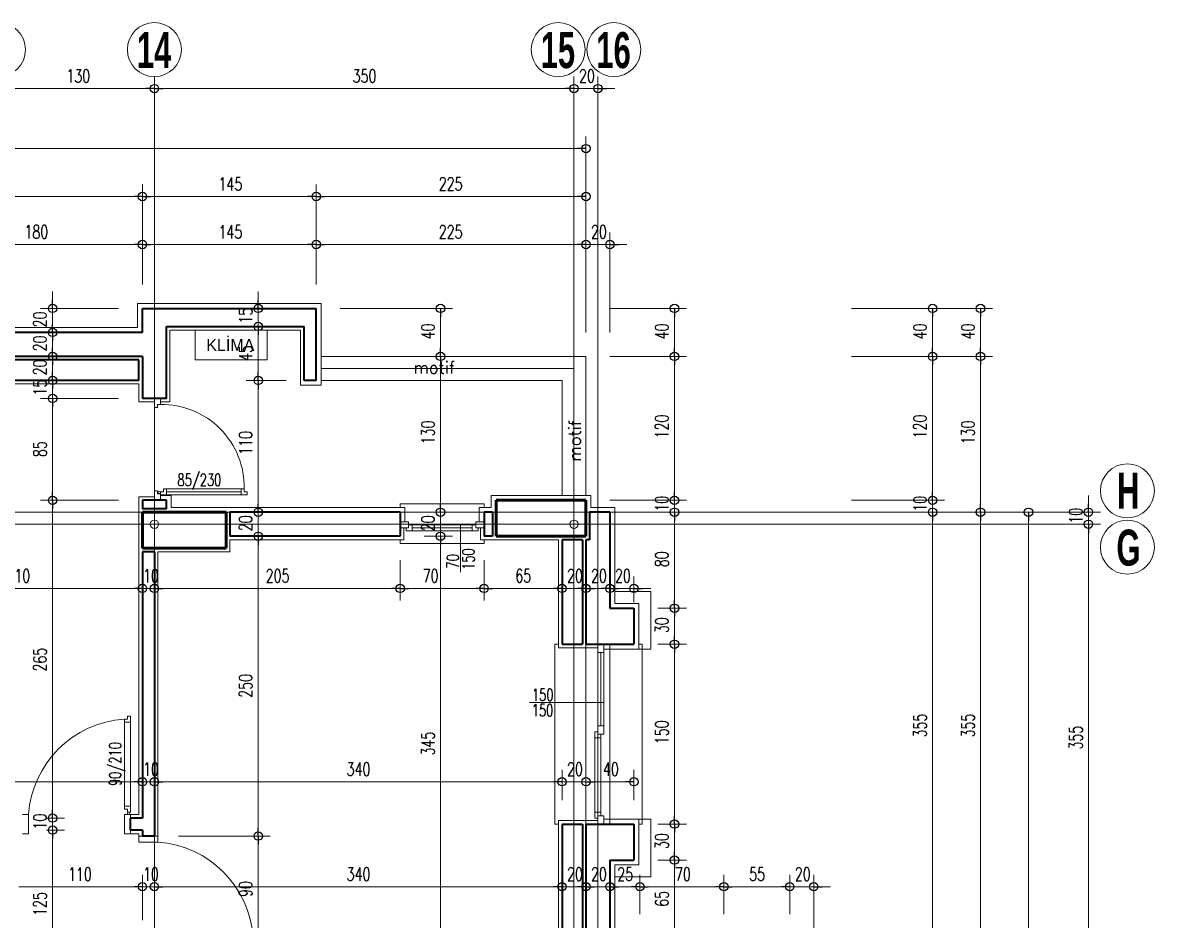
# Model space of a CAD drawing. Header units: millimetres. Extents: x 2016.56 to 2021.8, y 13721.83 to 13722.48.
# Drawn here: x 2018.0343 to 2018.2231, y 13722.2677 to 13722.4175 of the extents above; entities that cross this region are included whole.
import ezdxf

# ---------------------------------------------------------------- set-up
doc = ezdxf.new("R2010")
doc.units = ezdxf.units.MM
doc.linetypes.add('ACAD_ISO04W100', pattern=[30, 24, -3, 0, -3])
doc.linetypes.add('ACAD_ISO07W100', pattern=[3, 0, -3])
doc.layers.get('0').update_dxf_attribs({"lineweight": 20})
for name, color, linetype, lineweight in [('aks', 1, 'Continuous', 9), ('AKS  NO', 5, 'Continuous', 60), ('DH', 7, 'Continuous', 20), ('DIMH', 7, 'Continuous', 20), ('DIMV', 7, 'Continuous', 20), ('DUVAR', 4, 'Continuous', 40), ('DV', 7, 'Continuous', 20), ('kolon', 5, 'Continuous', 60), ('PENCERE', 3, 'Continuous', 13), ('SIVA', 7, 'Continuous', 20), ('TEXT', 7, 'Continuous', 20)]:
    doc.layers.add(name, color=color, linetype=linetype, lineweight=lineweight)
doc.styles.get("Standard").update_dxf_attribs({"font": 'txt.shx', "width": 0.7, "height": 11})
doc.styles.add('style1', font='swisscbo.ttf', dxfattribs={"width": 0.75, "height": 11})
doc.styles.add('style3', font='GOTHIC.TTF', dxfattribs={"width": 0.7, "height": 11})

msp = doc.modelspace()

# ---------------------------------------------------------------- linework, layer by layer
at = {"color": 0, "lineweight": -2}
for p, q in [((2018.056290658595, 13722.40645173834), (2018.054890658595, 13722.40645173834)), ((2018.056290658595, 13722.40645173834), (2018.057690658595, 13722.40645173834)), ((2018.126290658595, 13722.40645173834), (2018.124890658595, 13722.40645173834)), ((2018.126290658595, 13722.40645173834), (2018.124890658595, 13722.40645173834)), ((2018.130290658595, 13722.40645173834), (2018.131690658595, 13722.40645173834)), ((2018.128290658595, 13722.39645173834), (2018.126890658595, 13722.39645173834)), ((2018.054290658595, 13722.38845173834), (2018.052890658595, 13722.38845173834)), ((2018.054290658595, 13722.38845173834), (2018.055690658595, 13722.38845173834)), ((2018.083290658595, 13722.38845173834), (2018.081890658595, 13722.38845173834)), ((2018.083290658595, 13722.38845173834), (2018.084690658595, 13722.38845173834)), ((2018.128290658595, 13722.38845173834), (2018.126890658595, 13722.38845173834)), ((2018.054290658595, 13722.38045173834), (2018.052890658595, 13722.38045173834)), ((2018.054290658595, 13722.38045173834), (2018.055690658595, 13722.38045173834)), ((2018.083290658595, 13722.38045173834), (2018.081890658595, 13722.38045173834)), ((2018.083290658595, 13722.38045173834), (2018.084690658595, 13722.38045173834)), ((2018.128290658595, 13722.38045173834), (2018.126890658595, 13722.38045173834)), ((2018.128290658595, 13722.38045173834), (2018.126890658595, 13722.38045173834)), ((2018.132290658595, 13722.38045173834), (2018.133690658595, 13722.38045173834)), ((2018.039303057938, 13722.36978914312), (2018.039303057938, 13722.37118914312)), ((2018.073611988253, 13722.36978914312), (2018.073611988253, 13722.37118914312)), ((2018.104025822688, 13722.36978914312), (2018.104025822688, 13722.36838914312)), ((2018.143055025515, 13722.36978914312), (2018.143055025515, 13722.36838914312)), ((2018.186109818685, 13722.36978914312), (2018.186109818685, 13722.36838914312)), ((2018.194109818685, 13722.36978914312), (2018.194109818685, 13722.36838914312)), ((2018.039303057938, 13722.36578914312), (2018.039303057938, 13722.36718914312)), ((2018.039303057938, 13722.36578914312), (2018.039303057938, 13722.36438914312)), ((2018.073611988253, 13722.36678914313), (2018.073611988253, 13722.36538914312)), ((2018.073611988253, 13722.36678914313), (2018.073611988253, 13722.36538914312)), ((2018.039303057938, 13722.36178914312), (2018.039303057938, 13722.36318914313)), ((2018.039303057938, 13722.36178914312), (2018.039303057938, 13722.36038914312)), ((2018.104025822688, 13722.36178914312), (2018.104025822688, 13722.36318914313)), ((2018.104025822688, 13722.36178914312), (2018.104025822688, 13722.36038914312)), ((2018.143055025515, 13722.36178914312), (2018.143055025515, 13722.36318914313)), ((2018.143055025515, 13722.36178914312), (2018.143055025515, 13722.36038914312)), ((2018.186109818685, 13722.36178914312), (2018.186109818685, 13722.36318914313)), ((2018.186109818685, 13722.36178914312), (2018.186109818685, 13722.36038914312)), ((2018.194109818685, 13722.36178914312), (2018.194109818685, 13722.36318914313)), ((2018.194109818685, 13722.36178914312), (2018.194109818685, 13722.36038914312)), ((2018.039303057938, 13722.35778914313), (2018.039303057938, 13722.35918914312)), ((2018.039303057938, 13722.35778914313), (2018.039303057938, 13722.35638914312)), ((2018.073611988253, 13722.35778914313), (2018.073611988253, 13722.35918914312)), ((2018.073611988253, 13722.35778914313), (2018.073611988253, 13722.35638914312)), ((2018.039303057938, 13722.35478914312), (2018.039303057938, 13722.35338914312)), ((2018.039303057938, 13722.35478914312), (2018.039303057938, 13722.35338914312)), ((2018.039303057938, 13722.33778914312), (2018.039303057938, 13722.33918914312)), ((2018.143055025515, 13722.33778914312), (2018.143055025515, 13722.33918914312)), ((2018.143055025515, 13722.33778914312), (2018.143055025515, 13722.33918914312)), ((2018.186109818685, 13722.33778914312), (2018.186109818685, 13722.33918914312)), ((2018.186109818685, 13722.33778914312), (2018.186109818685, 13722.33918914312)), ((2018.039303057938, 13722.33778914312), (2018.039303057938, 13722.33638914312)), ((2018.073611988253, 13722.33578914312), (2018.073611988253, 13722.33718914312)), ((2018.073611988253, 13722.33578914312), (2018.073611988253, 13722.33718914312)), ((2018.104025822688, 13722.33578914312), (2018.104025822688, 13722.33718914312)), ((2018.104025822688, 13722.33578914312), (2018.104025822688, 13722.33718914312)), ((2018.194109818685, 13722.33578914312), (2018.194109818685, 13722.33718914312)), ((2018.212109818685, 13722.33578914312), (2018.212109818685, 13722.33718914312)), ((2018.143055025515, 13722.33578914312), (2018.143055025515, 13722.33438914313)), ((2018.143055025515, 13722.33578914312), (2018.143055025515, 13722.33438914313)), ((2018.186109818685, 13722.33578914312), (2018.186109818685, 13722.33438914313)), ((2018.186109818685, 13722.33578914312), (2018.186109818685, 13722.33438914313)), ((2018.194109818685, 13722.33578914312), (2018.194109818685, 13722.33438914313)), ((2018.202109818685, 13722.33578914312), (2018.202109818685, 13722.33438914313)), ((2018.212109818685, 13722.33378914312), (2018.212109818685, 13722.33238914312)), ((2018.212109818685, 13722.33378914312), (2018.212109818685, 13722.33238914312)), ((2018.073611988253, 13722.33178914312), (2018.073611988253, 13722.33038914312)), ((2018.073611988253, 13722.33178914312), (2018.073611988253, 13722.33038914312)), ((2018.104025822688, 13722.33178914312), (2018.104025822688, 13722.33038914312)), ((2018.104025822688, 13722.33178914312), (2018.104025822688, 13722.33038914312)), ((2018.054290658595, 13722.32310060466), (2018.052890658595, 13722.32310060466)), ((2018.054290658595, 13722.32310060466), (2018.052890658595, 13722.32310060466)), ((2018.056290658595, 13722.32310060466), (2018.057690658595, 13722.32310060466)), ((2018.056290658595, 13722.32310060466), (2018.057690658595, 13722.32310060466)), ((2018.097290658595, 13722.32310060466), (2018.095890658595, 13722.32310060466)), ((2018.097290658595, 13722.32310060466), (2018.098690658595, 13722.32310060466)), ((2018.111290658595, 13722.32310060466), (2018.109890658595, 13722.32310060466)), ((2018.111290658595, 13722.32310060466), (2018.112690658595, 13722.32310060466)), ((2018.124290658595, 13722.32310060466), (2018.122890658595, 13722.32310060466)), ((2018.124290658595, 13722.32310060466), (2018.122890658595, 13722.32310060466)), ((2018.128290658595, 13722.32310060466), (2018.126890658595, 13722.32310060466)), ((2018.128290658595, 13722.32310060466), (2018.129690658595, 13722.32310060466)), ((2018.132290658595, 13722.32310060466), (2018.130890658595, 13722.32310060466)), ((2018.132290658595, 13722.32310060466), (2018.133690658595, 13722.32310060466)), ((2018.136290658595, 13722.32310060466), (2018.137690658595, 13722.32310060466)), ((2018.143055025515, 13722.31978914312), (2018.143055025515, 13722.32118914312)), ((2018.143055025515, 13722.31978914312), (2018.143055025515, 13722.31838914312)), ((2018.143055025515, 13722.31378914312), (2018.143055025515, 13722.31518914312)), ((2018.143055025515, 13722.31378914312), (2018.143055025515, 13722.31238914312)), ((2018.054290658595, 13722.29085643858), (2018.052890658595, 13722.29085643858)), ((2018.054290658595, 13722.29085643858), (2018.052890658595, 13722.29085643858)), ((2018.056290658595, 13722.29085643858), (2018.057690658595, 13722.29085643858)), ((2018.056290658595, 13722.29085643858), (2018.057690658595, 13722.29085643858)), ((2018.124290658595, 13722.29085643858), (2018.122890658595, 13722.29085643858)), ((2018.124290658595, 13722.29085643858), (2018.122890658595, 13722.29085643858)), ((2018.128290658595, 13722.29085643858), (2018.129690658595, 13722.29085643858)), ((2018.128290658595, 13722.29085643858), (2018.129690658595, 13722.29085643858)), ((2018.136290658595, 13722.29085643858), (2018.134890658595, 13722.29085643858)), ((2018.039303057938, 13722.28478914312), (2018.039303057938, 13722.28618914312)), ((2018.039303057938, 13722.28478914312), (2018.039303057938, 13722.28618914312)), ((2018.143055025515, 13722.28378914312), (2018.143055025515, 13722.28518914312)), ((2018.039303057938, 13722.28278914312), (2018.039303057938, 13722.28138914312)), ((2018.039303057938, 13722.28278914312), (2018.039303057938, 13722.28138914312)), ((2018.073611988253, 13722.28178914312), (2018.073611988253, 13722.28318914312)), ((2018.143055025515, 13722.28378914312), (2018.143055025515, 13722.28238914312)), ((2018.073611988253, 13722.28178914312), (2018.073611988253, 13722.28038914312)), ((2018.143055025515, 13722.27778914312), (2018.143055025515, 13722.27918914312)), ((2018.143055025515, 13722.27778914312), (2018.143055025515, 13722.27638914312)), ((2018.054290658595, 13722.2733511659), (2018.052890658595, 13722.2733511659)), ((2018.054290658595, 13722.2733511659), (2018.052890658595, 13722.2733511659)), ((2018.056290658595, 13722.2733511659), (2018.057690658595, 13722.2733511659)), ((2018.056290658595, 13722.2733511659), (2018.057690658595, 13722.2733511659)), ((2018.124290658595, 13722.2733511659), (2018.122890658595, 13722.2733511659)), ((2018.124290658595, 13722.2733511659), (2018.122890658595, 13722.2733511659)), ((2018.128290658595, 13722.2733511659), (2018.126890658595, 13722.2733511659)), ((2018.128290658595, 13722.2733511659), (2018.129690658595, 13722.2733511659)), ((2018.132290658595, 13722.2733511659), (2018.133690658595, 13722.2733511659)), ((2018.132290658595, 13722.2733511659), (2018.133690658595, 13722.2733511659)), ((2018.137290658595, 13722.2733511659), (2018.135890658595, 13722.2733511659)), ((2018.137290658595, 13722.2733511659), (2018.138690658595, 13722.2733511659)), ((2018.151290658595, 13722.2733511659), (2018.149890658595, 13722.2733511659)), ((2018.151290658595, 13722.2733511659), (2018.152690658595, 13722.2733511659)), ((2018.162290658595, 13722.2733511659), (2018.160890658595, 13722.2733511659)), ((2018.162290658595, 13722.2733511659), (2018.160890658595, 13722.2733511659)), ((2018.166290658595, 13722.2733511659), (2018.167690658595, 13722.2733511659))]:
    msp.add_line(p, q, dxfattribs=at)
for p, q in [((2018.128290658595, 13722.36178914312), (2018.084090658595, 13722.36178914312)), ((2018.128290658595, 13722.33858914312), (2018.128290658595, 13722.36178914312)), ((2018.126290658595, 13722.35978914312), (2018.084090658595, 13722.35978914312)), ((2018.126290658595, 13722.33858914312), (2018.126290658595, 13722.35978914312))]:
    msp.add_line(p, q)
at = {"linetype": 'ACAD_ISO07W100'}
for p, q in [((2018.128290658595, 13722.28378914312), (2018.128290658595, 13722.31378914312)), ((2018.132290658595, 13722.28378914312), (2018.132290658595, 13722.31378914312))]:
    msp.add_line(p, q, dxfattribs=at)
for centre in [(2018.030290658595, 13722.41295173834), (2018.056290658595, 13722.41295173834), (2018.123660975857, 13722.41295173834), (2018.132946171104, 13722.41295173834), (2018.218609818685, 13722.33937238267), (2018.218609818685, 13722.32997105306)]:
    msp.add_circle(centre, 0.004500000000000001)
at = {"color": 0, "lineweight": -2}
for centre in [(2018.056290658595, 13722.40645173834), (2018.056290658595, 13722.40645173834), (2018.126290658595, 13722.40645173834), (2018.126290658595, 13722.40645173834), (2018.130290658595, 13722.40645173834), (2018.128290658595, 13722.39645173834), (2018.054290658595, 13722.38845173834), (2018.054290658595, 13722.38845173834), (2018.083290658595, 13722.38845173834), (2018.083290658595, 13722.38845173834), (2018.128290658595, 13722.38845173834), (2018.054290658595, 13722.38045173834), (2018.054290658595, 13722.38045173834), (2018.083290658595, 13722.38045173834), (2018.083290658595, 13722.38045173834), (2018.128290658595, 13722.38045173834), (2018.128290658595, 13722.38045173834), (2018.132290658595, 13722.38045173834), (2018.039303057938, 13722.36978914312), (2018.073611988253, 13722.36978914312), (2018.104025822688, 13722.36978914312), (2018.143055025515, 13722.36978914312), (2018.186109818685, 13722.36978914312), (2018.194109818685, 13722.36978914312), (2018.073611988253, 13722.36678914313), (2018.073611988253, 13722.36678914313), (2018.039303057938, 13722.36578914312), (2018.039303057938, 13722.36578914312), (2018.039303057938, 13722.36178914312), (2018.039303057938, 13722.36178914312), (2018.104025822688, 13722.36178914312), (2018.104025822688, 13722.36178914312), (2018.143055025515, 13722.36178914312), (2018.143055025515, 13722.36178914312), (2018.186109818685, 13722.36178914312), (2018.186109818685, 13722.36178914312), (2018.194109818685, 13722.36178914312), (2018.194109818685, 13722.36178914312), (2018.039303057938, 13722.35778914313), (2018.039303057938, 13722.35778914313), (2018.073611988253, 13722.35778914313), (2018.073611988253, 13722.35778914313), (2018.039303057938, 13722.35478914312), (2018.039303057938, 13722.35478914312), (2018.039303057938, 13722.33778914312), (2018.039303057938, 13722.33778914312), (2018.143055025515, 13722.33778914312), (2018.143055025515, 13722.33778914312), (2018.186109818685, 13722.33778914312), (2018.186109818685, 13722.33778914312), (2018.073611988253, 13722.33578914312), (2018.073611988253, 13722.33578914312), (2018.104025822688, 13722.33578914312), (2018.104025822688, 13722.33578914312), (2018.143055025515, 13722.33578914312), (2018.143055025515, 13722.33578914312), (2018.186109818685, 13722.33578914312), (2018.186109818685, 13722.33578914312), (2018.194109818685, 13722.33578914312), (2018.194109818685, 13722.33578914312), (2018.202109818685, 13722.33578914312), (2018.212109818685, 13722.33578914312), (2018.212109818685, 13722.33378914312), (2018.212109818685, 13722.33378914312), (2018.073611988253, 13722.33178914312), (2018.073611988253, 13722.33178914312), (2018.104025822688, 13722.33178914312), (2018.104025822688, 13722.33178914312), (2018.054290658595, 13722.32310060466), (2018.054290658595, 13722.32310060466), (2018.056290658595, 13722.32310060466), (2018.056290658595, 13722.32310060466), (2018.097290658595, 13722.32310060466), (2018.097290658595, 13722.32310060466), (2018.111290658595, 13722.32310060466), (2018.111290658595, 13722.32310060466), (2018.124290658595, 13722.32310060466), (2018.124290658595, 13722.32310060466), (2018.128290658595, 13722.32310060466), (2018.128290658595, 13722.32310060466), (2018.132290658595, 13722.32310060466), (2018.132290658595, 13722.32310060466), (2018.136290658595, 13722.32310060466), (2018.143055025515, 13722.31978914312), (2018.143055025515, 13722.31978914312), (2018.143055025515, 13722.31378914312), (2018.143055025515, 13722.31378914312), (2018.054290658595, 13722.29085643858), (2018.054290658595, 13722.29085643858), (2018.056290658595, 13722.29085643858), (2018.056290658595, 13722.29085643858), (2018.124290658595, 13722.29085643858), (2018.124290658595, 13722.29085643858), (2018.128290658595, 13722.29085643858), (2018.128290658595, 13722.29085643858), (2018.136290658595, 13722.29085643858), (2018.039303057938, 13722.28478914312), (2018.039303057938, 13722.28478914312), (2018.143055025515, 13722.28378914312), (2018.143055025515, 13722.28378914312), (2018.039303057938, 13722.28278914312), (2018.039303057938, 13722.28278914312), (2018.073611988253, 13722.28178914312), (2018.073611988253, 13722.28178914312), (2018.143055025515, 13722.27778914312), (2018.143055025515, 13722.27778914312), (2018.054290658595, 13722.2733511659), (2018.054290658595, 13722.2733511659), (2018.056290658595, 13722.2733511659), (2018.056290658595, 13722.2733511659), (2018.124290658595, 13722.2733511659), (2018.124290658595, 13722.2733511659), (2018.128290658595, 13722.2733511659), (2018.128290658595, 13722.2733511659), (2018.132290658595, 13722.2733511659), (2018.132290658595, 13722.2733511659), (2018.137290658595, 13722.2733511659), (2018.137290658595, 13722.2733511659), (2018.151290658595, 13722.2733511659), (2018.151290658595, 13722.2733511659), (2018.162290658595, 13722.2733511659), (2018.162290658595, 13722.2733511659), (2018.166290658595, 13722.2733511659)]:
    msp.add_circle(centre, 0.0007, dxfattribs=at)
at = {"layer": 'aks', "linetype": 'ACAD_ISO04W100', "ltscale": 2}
for p, q in [((2018.056290658595, 13722.40645173834), (2018.056290658595, 13721.95238660583)), ((2018.126290658595, 13722.40645173834), (2018.126290658595, 13721.95238660583)), ((2018.130290658595, 13722.40645173834), (2018.130290658595, 13721.95238660583)), ((2017.678471498505, 13722.33578914312), (2018.212109818685, 13722.33578914312)), ((2017.678471498505, 13722.33378914312), (2018.212109818685, 13722.33378914312))]:
    msp.add_line(p, q, dxfattribs=at)
at = {"layer": 'aks'}
for centre in [(2018.056290658595, 13722.33378914312), (2018.126290658595, 13722.33378914312)]:
    msp.add_circle(centre, 0.0007, dxfattribs=at)
at = {"layer": 'DH', "lineweight": 20}
for p, q in [((2018.097290658595, 13722.32778914312), (2018.097290658595, 13722.32110060465)), ((2018.097290658595, 13722.32778914312), (2018.097290658595, 13722.32110060465)), ((2018.111290658595, 13722.32778914312), (2018.111290658595, 13722.32110060465)), ((2018.111290658595, 13722.32778914312), (2018.111290658595, 13722.32110060465)), ((2018.054290658595, 13722.32273602059), (2018.054290658595, 13722.32510060466)), ((2018.054290658595, 13722.32273602059), (2018.054290658595, 13722.32510060466)), ((2018.056290658595, 13722.32237604701), (2018.056290658595, 13722.32510060466)), ((2018.056290658595, 13722.32237604701), (2018.056290658595, 13722.32510060466)), ((2018.128290658595, 13722.32373029781), (2018.128290658595, 13722.32110060465)), ((2018.128290658595, 13722.32373029781), (2018.128290658595, 13722.32110060465)), ((2018.132290658595, 13722.32378914312), (2018.132290658595, 13722.32110060465)), ((2018.132290658595, 13722.32378914312), (2018.132290658595, 13722.32110060465)), ((2018.136290658595, 13722.32078914312), (2018.136290658595, 13722.32510060466)), ((2018.124290658595, 13722.32340522211), (2018.124290658595, 13722.32110060465)), ((2018.124290658595, 13722.32340522211), (2018.124290658595, 13722.32110060465)), ((2018.054290658595, 13722.29551424522), (2018.054290658595, 13722.28885643858)), ((2018.054290658595, 13722.29551424522), (2018.054290658595, 13722.28885643858)), ((2018.056290658595, 13722.295949251), (2018.056290658595, 13722.28885643858)), ((2018.056290658595, 13722.295949251), (2018.056290658595, 13722.28885643858)), ((2018.124290658595, 13722.28778914312), (2018.124290658595, 13722.29285643858)), ((2018.124290658595, 13722.28778914312), (2018.124290658595, 13722.29285643858)), ((2018.128290658595, 13722.28778914312), (2018.128290658595, 13722.29285643858)), ((2018.128290658595, 13722.28778914312), (2018.128290658595, 13722.29285643858)), ((2018.136290658595, 13722.28778914312), (2018.136290658595, 13722.29285643858)), ((2018.054290658595, 13722.26778914312), (2018.054290658595, 13722.2753511659)), ((2018.054290658595, 13722.26778914312), (2018.054290658595, 13722.2753511659)), ((2018.056290658595, 13722.26778914312), (2018.056290658595, 13722.2753511659)), ((2018.056290658595, 13722.26778914312), (2018.056290658595, 13722.2753511659)), ((2018.124290658595, 13722.27390055499), (2018.124290658595, 13722.2753511659)), ((2018.124290658595, 13722.27390055499), (2018.124290658595, 13722.2753511659)), ((2018.128290658595, 13722.27378081315), (2018.128290658595, 13722.2753511659)), ((2018.128290658595, 13722.27378081315), (2018.128290658595, 13722.2753511659)), ((2018.132290658595, 13722.27346151316), (2018.132290658595, 13722.2753511659)), ((2018.132290658595, 13722.27346151316), (2018.132290658595, 13722.2753511659)), ((2018.137290658595, 13722.26878914312), (2018.137290658595, 13722.2753511659)), ((2018.137290658595, 13722.26878914312), (2018.137290658595, 13722.2753511659)), ((2018.151290658595, 13722.26878914312), (2018.151290658595, 13722.2753511659)), ((2018.151290658595, 13722.26878914312), (2018.151290658595, 13722.2753511659)), ((2018.162290658595, 13722.26878914312), (2018.162290658595, 13722.2753511659)), ((2018.162290658595, 13722.26878914312), (2018.162290658595, 13722.2753511659)), ((2018.166290658595, 13722.25578914312), (2018.166290658595, 13722.2753511659))]:
    msp.add_line(p, q, dxfattribs=at)
at = {"layer": 'DH'}
for p, q in [((2018.013690658595, 13722.32310060466), (2018.052890658595, 13722.32310060466)), ((2018.052890658595, 13722.32310060466), (2018.051490658595, 13722.32310060466)), ((2018.054290658595, 13722.32310060466), (2018.056290658595, 13722.32310060466)), ((2018.057690658595, 13722.32310060466), (2018.095890658595, 13722.32310060466)), ((2018.057690658595, 13722.32310060466), (2018.059090658595, 13722.32310060466)), ((2018.098690658595, 13722.32310060466), (2018.109890658595, 13722.32310060466)), ((2018.112690658595, 13722.32310060466), (2018.122890658595, 13722.32310060466)), ((2018.122890658595, 13722.32310060466), (2018.121490658595, 13722.32310060466)), ((2018.124290658595, 13722.32310060466), (2018.128290658595, 13722.32310060466)), ((2018.126890658595, 13722.32310060466), (2018.125490658595, 13722.32310060466)), ((2018.128290658595, 13722.32310060466), (2018.132290658595, 13722.32310060466)), ((2018.130890658595, 13722.32310060466), (2018.129490658595, 13722.32310060466)), ((2018.129690658595, 13722.32310060466), (2018.131090658595, 13722.32310060466)), ((2018.132290658595, 13722.32310060466), (2018.136290658595, 13722.32310060466)), ((2018.133690658595, 13722.32310060466), (2018.135090658595, 13722.32310060466)), ((2018.137690658595, 13722.32310060466), (2018.139090658595, 13722.32310060466)), ((2017.969690658595, 13722.29085643858), (2018.052890658595, 13722.29085643858)), ((2018.052890658595, 13722.29085643858), (2018.051490658595, 13722.29085643858)), ((2018.054290658595, 13722.29085643858), (2018.056290658595, 13722.29085643858)), ((2018.057690658595, 13722.29085643858), (2018.122890658595, 13722.29085643858)), ((2018.057690658595, 13722.29085643858), (2018.059090658595, 13722.29085643858)), ((2018.122890658595, 13722.29085643858), (2018.121490658595, 13722.29085643858)), ((2018.124290658595, 13722.29085643858), (2018.128290658595, 13722.29085643858)), ((2018.129690658595, 13722.29085643858), (2018.134890658595, 13722.29085643858)), ((2018.129690658595, 13722.29085643858), (2018.131090658595, 13722.29085643858)), ((2018.033690658595, 13722.2733511659), (2018.052890658595, 13722.2733511659)), ((2018.052890658595, 13722.2733511659), (2018.051490658595, 13722.2733511659)), ((2018.054290658595, 13722.2733511659), (2018.056290658595, 13722.2733511659)), ((2018.057690658595, 13722.2733511659), (2018.122890658595, 13722.2733511659)), ((2018.057690658595, 13722.2733511659), (2018.059090658595, 13722.2733511659)), ((2018.122890658595, 13722.2733511659), (2018.121490658595, 13722.2733511659)), ((2018.124290658595, 13722.2733511659), (2018.128290658595, 13722.2733511659)), ((2018.126890658595, 13722.2733511659), (2018.125490658595, 13722.2733511659)), ((2018.128290658595, 13722.2733511659), (2018.132290658595, 13722.2733511659)), ((2018.129690658595, 13722.2733511659), (2018.131090658595, 13722.2733511659)), ((2018.133690658595, 13722.2733511659), (2018.135890658595, 13722.2733511659)), ((2018.133690658595, 13722.2733511659), (2018.135090658595, 13722.2733511659)), ((2018.138690658595, 13722.2733511659), (2018.149890658595, 13722.2733511659)), ((2018.152690658595, 13722.2733511659), (2018.160890658595, 13722.2733511659)), ((2018.160890658595, 13722.2733511659), (2018.159490658595, 13722.2733511659)), ((2018.162290658595, 13722.2733511659), (2018.166290658595, 13722.2733511659)), ((2018.167690658595, 13722.2733511659), (2018.169090658595, 13722.2733511659))]:
    msp.add_line(p, q, dxfattribs=at)
at = {"layer": 'DIMH', "lineweight": 20}
for p, q in [((2018.056290658595, 13722.40610813595), (2018.056290658595, 13722.40845173834)), ((2018.056290658595, 13722.40610813595), (2018.056290658595, 13722.40845173834)), ((2018.126290658595, 13722.40610813595), (2018.126290658595, 13722.40845173834)), ((2018.126290658595, 13722.40610813595), (2018.126290658595, 13722.40845173834)), ((2018.130290658595, 13722.40610813595), (2018.130290658595, 13722.40845173834)), ((2018.128290658595, 13722.38212044073), (2018.128290658595, 13722.39845173834)), ((2018.054290658595, 13722.37778914312), (2018.054290658595, 13722.39045173834)), ((2018.054290658595, 13722.37778914312), (2018.054290658595, 13722.39045173834)), ((2018.083290658595, 13722.37778914312), (2018.083290658595, 13722.39045173834)), ((2018.083290658595, 13722.37778914312), (2018.083290658595, 13722.39045173834)), ((2018.128290658595, 13722.37812044073), (2018.128290658595, 13722.39045173834)), ((2018.054290658595, 13722.37378914312), (2018.054290658595, 13722.38245173834)), ((2018.054290658595, 13722.37378914312), (2018.054290658595, 13722.38245173834)), ((2018.083290658595, 13722.37378914312), (2018.083290658595, 13722.38245173834)), ((2018.083290658595, 13722.37378914312), (2018.083290658595, 13722.38245173834)), ((2018.128290658595, 13722.36578914312), (2018.128290658595, 13722.38245173834)), ((2018.128290658595, 13722.36578914312), (2018.128290658595, 13722.38245173834)), ((2018.132290658595, 13722.36578914312), (2018.132290658595, 13722.38245173834))]:
    msp.add_line(p, q, dxfattribs=at)
at = {"layer": 'DIMH'}
for p, q in [((2018.031690658595, 13722.40645173834), (2018.054890658595, 13722.40645173834)), ((2018.057690658595, 13722.40645173834), (2018.124890658595, 13722.40645173834)), ((2018.124890658595, 13722.40645173834), (2018.123490658595, 13722.40645173834)), ((2018.126290658595, 13722.40645173834), (2018.130290658595, 13722.40645173834)), ((2018.131690658595, 13722.40645173834), (2018.133090658595, 13722.40645173834)), ((2017.763690658595, 13722.39645173834), (2018.126890658595, 13722.39645173834)), ((2017.964690658595, 13722.38845173834), (2018.052890658595, 13722.38845173834)), ((2018.055690658595, 13722.38845173834), (2018.081890658595, 13722.38845173834)), ((2018.084690658595, 13722.38845173834), (2018.126890658595, 13722.38845173834)), ((2018.019690658595, 13722.38045173834), (2018.052890658595, 13722.38045173834)), ((2018.055690658595, 13722.38045173834), (2018.081890658595, 13722.38045173834)), ((2018.084690658595, 13722.38045173834), (2018.126890658595, 13722.38045173834)), ((2018.126890658595, 13722.38045173834), (2018.125490658595, 13722.38045173834)), ((2018.128290658595, 13722.38045173834), (2018.132290658595, 13722.38045173834)), ((2018.133690658595, 13722.38045173834), (2018.135090658595, 13722.38045173834))]:
    msp.add_line(p, q, dxfattribs=at)
at = {"layer": 'DIMV', "lineweight": 20}
for p, q in [((2018.1725824221, 13722.36978914312), (2018.188109818685, 13722.36978914312)), ((2018.184298717948, 13722.36978914312), (2018.196109818685, 13722.36978914312)), ((2018.1725824221, 13722.36178914312), (2018.188109818685, 13722.36178914312)), ((2018.1725824221, 13722.36178914312), (2018.188109818685, 13722.36178914312)), ((2018.184346120392, 13722.36178914312), (2018.196109818685, 13722.36178914312)), ((2018.184346120392, 13722.36178914312), (2018.196109818685, 13722.36178914312)), ((2018.1725824221, 13722.33778914312), (2018.188109818685, 13722.33778914312)), ((2018.1725824221, 13722.33778914312), (2018.188109818685, 13722.33778914312)), ((2018.1725824221, 13722.33578914312), (2018.188109818685, 13722.33578914312)), ((2018.1725824221, 13722.33578914312), (2018.188109818685, 13722.33578914312)), ((2018.184346120392, 13722.33578914312), (2018.196109818685, 13722.33578914312)), ((2018.184346120392, 13722.33578914312), (2018.196109818685, 13722.33578914312)), ((2018.193231557655, 13722.33578914312), (2018.204109818685, 13722.33578914312)), ((2018.211583339023, 13722.33578914312), (2018.214109818685, 13722.33578914312)), ((2018.211583339023, 13722.33378914312), (2018.214109818685, 13722.33378914312)), ((2018.211583339023, 13722.33378914312), (2018.214109818685, 13722.33378914312))]:
    msp.add_line(p, q, dxfattribs=at)
at = {"layer": 'DIMV'}
for p, q in [((2018.186109818685, 13722.36318914313), (2018.186109818685, 13722.36838914312)), ((2018.194109818685, 13722.36318914313), (2018.194109818685, 13722.36838914312)), ((2018.186109818685, 13722.33918914312), (2018.186109818685, 13722.36038914312)), ((2018.194109818685, 13722.33718914312), (2018.194109818685, 13722.36038914312)), ((2018.186109818685, 13722.33918914312), (2018.186109818685, 13722.34058914312)), ((2018.186109818685, 13722.33578914312), (2018.186109818685, 13722.33778914312)), ((2018.212109818685, 13722.33718914312), (2018.212109818685, 13722.33858914312)), ((2018.212109818685, 13722.33578914312), (2018.212109818685, 13722.33378914312)), ((2018.186109818685, 13722.33438914313), (2018.186109818685, 13722.33298914312)), ((2018.186109818685, 13722.26618914312), (2018.186109818685, 13722.33438914313)), ((2018.194109818685, 13722.26618914312), (2018.194109818685, 13722.33438914313)), ((2018.202109818685, 13722.04118914312), (2018.202109818685, 13722.33438914313)), ((2018.212109818685, 13722.33238914312), (2018.212109818685, 13722.26418914312)), ((2018.212109818685, 13722.33238914312), (2018.212109818685, 13722.33098914312))]:
    msp.add_line(p, q, dxfattribs=at)
at = {"layer": 'DUVAR'}
for p, q in [((2018.054290658595, 13722.36578914312), (2018.054290658595, 13722.36978914312)), ((2018.054290658595, 13722.36978914312), (2018.083290658595, 13722.36978914312)), ((2018.083290658595, 13722.35778914313), (2018.083290658595, 13722.36978914312)), ((2018.054290658595, 13722.36578914312), (2018.018290658595, 13722.36578914312)), ((2018.058290658595, 13722.36678914313), (2018.081290658595, 13722.36678914313)), ((2018.058290658595, 13722.35478914312), (2018.058290658595, 13722.36678914313)), ((2018.081290658595, 13722.35778914313), (2018.081290658595, 13722.36678914313)), ((2018.054290658595, 13722.36178914312), (2018.012290658595, 13722.36178914312)), ((2018.054290658595, 13722.36178914312), (2018.054290658595, 13722.35478914312)), ((2018.053690658595, 13722.36118914312), (2018.012290658595, 13722.36118914312)), ((2018.053690658595, 13722.35778914313), (2018.053690658595, 13722.36118914312)), ((2018.053690658595, 13722.35778914313), (2018.012290658595, 13722.35778914313)), ((2018.083290658595, 13722.35778914313), (2018.081290658595, 13722.35778914313)), ((2018.058290658595, 13722.35478914312), (2018.054290658595, 13722.35478914312)), ((2018.058290658595, 13722.33778914312), (2018.054290658595, 13722.33778914312)), ((2018.054290658595, 13722.33778914312), (2018.054290658595, 13722.33638914312)), ((2018.058290658595, 13722.33638914312), (2018.058290658595, 13722.33778914312)), ((2018.058290658595, 13722.33638914312), (2018.054290658595, 13722.33638914312)), ((2018.068890658595, 13722.33578914312), (2018.068890658595, 13722.33178914312)), ((2018.097290658595, 13722.33578914312), (2018.068890658595, 13722.33578914312)), ((2018.097290658595, 13722.33578914312), (2018.097290658595, 13722.33178914312)), ((2018.112690658595, 13722.33578914312), (2018.111290658595, 13722.33578914312)), ((2018.111290658595, 13722.33578914312), (2018.111290658595, 13722.33178914312)), ((2018.112690658595, 13722.33578914312), (2018.112690658595, 13722.33178914312)), ((2018.128890658595, 13722.33578914312), (2018.128890658595, 13722.33178914312)), ((2018.132290658595, 13722.33578914312), (2018.128890658595, 13722.33578914312)), ((2018.132290658595, 13722.33578914312), (2018.132290658595, 13722.31978914312)), ((2018.097290658595, 13722.33178914312), (2018.068890658595, 13722.33178914312)), ((2018.112690658595, 13722.33178914312), (2018.111290658595, 13722.33178914312)), ((2018.128890658595, 13722.33178914312), (2018.128890658595, 13722.33118914312)), ((2018.127690658595, 13722.33118914312), (2018.124290658595, 13722.33118914312)), ((2018.124290658595, 13722.33118914312), (2018.124290658595, 13722.31378914312)), ((2018.127690658595, 13722.33118914312), (2018.127690658595, 13722.31378914312)), ((2018.128890658595, 13722.33118914312), (2018.128290658595, 13722.33118914312)), ((2018.128290658595, 13722.33118914312), (2018.128290658595, 13722.31378914312)), ((2018.056290658595, 13722.32918914312), (2018.054290658595, 13722.32918914312)), ((2018.054290658595, 13722.32918914312), (2018.054290658595, 13722.28478914312)), ((2018.056290658595, 13722.32918914312), (2018.056290658595, 13722.28178914312)), ((2018.132290658595, 13722.31978914312), (2018.136290658595, 13722.31978914312)), ((2018.136290658595, 13722.31978914312), (2018.136290658595, 13722.31378914312)), ((2018.124290658595, 13722.31378914312), (2018.127690658595, 13722.31378914312)), ((2018.128290658595, 13722.31378914312), (2018.136290658595, 13722.31378914312)), ((2018.054290658595, 13722.28478914312), (2018.052290658595, 13722.28478914312)), ((2018.052290658595, 13722.28278914312), (2018.052290658595, 13722.28478914312)), ((2018.054290658595, 13722.28278914312), (2018.052290658595, 13722.28278914312)), ((2018.054290658595, 13722.28278914312), (2018.054290658595, 13722.28178914312)), ((2018.124290658595, 13722.28378914312), (2018.124290658595, 13722.26638914312)), ((2018.124290658595, 13722.28378914312), (2018.127690658595, 13722.28378914312)), ((2018.127690658595, 13722.28378914312), (2018.127690658595, 13722.26638914312)), ((2018.128290658595, 13722.28378914312), (2018.136290658595, 13722.28378914312)), ((2018.128290658595, 13722.28378914312), (2018.128290658595, 13722.26638914312)), ((2018.136290658595, 13722.28378914312), (2018.136290658595, 13722.27778914312)), ((2018.056290658595, 13722.28178914312), (2018.054290658595, 13722.28178914312)), ((2018.132290658595, 13722.27778914312), (2018.132290658595, 13722.26478914312)), ((2018.132290658595, 13722.27778914312), (2018.136290658595, 13722.27778914312))]:
    msp.add_line(p, q, dxfattribs=at)
at = {"layer": 'DV'}
for p, q in [((2018.039303057938, 13722.37118914312), (2018.039303057938, 13722.37258914312)), ((2018.073611988253, 13722.37118914312), (2018.073611988253, 13722.37258914312)), ((2018.039303057938, 13722.36978914312), (2018.039303057938, 13722.36578914312)), ((2018.073611988253, 13722.36978914312), (2018.073611988253, 13722.36678914313)), ((2018.039303057938, 13722.36718914312), (2018.039303057938, 13722.36858914313)), ((2018.104025822688, 13722.36838914312), (2018.104025822688, 13722.36318914313)), ((2018.143055025515, 13722.36838914312), (2018.143055025515, 13722.36318914313)), ((2018.039303057938, 13722.36578914312), (2018.039303057938, 13722.36178914312)), ((2018.073611988253, 13722.36538914312), (2018.073611988253, 13722.36398914312)), ((2018.073611988253, 13722.36538914312), (2018.073611988253, 13722.35918914312)), ((2018.039303057938, 13722.36318914313), (2018.039303057938, 13722.36458914312)), ((2018.039303057938, 13722.36438914312), (2018.039303057938, 13722.36298914312)), ((2018.039303057938, 13722.36178914312), (2018.039303057938, 13722.35778914313)), ((2018.039303057938, 13722.35918914312), (2018.039303057938, 13722.36058914312)), ((2018.039303057938, 13722.36038914312), (2018.039303057938, 13722.35898914312)), ((2018.104025822688, 13722.36038914312), (2018.104025822688, 13722.33718914312)), ((2018.143055025515, 13722.36038914312), (2018.143055025515, 13722.33918914312)), ((2018.039303057938, 13722.35778914313), (2018.039303057938, 13722.35478914312)), ((2018.039303057938, 13722.35638914312), (2018.039303057938, 13722.35498914312)), ((2018.073611988253, 13722.35638914312), (2018.073611988253, 13722.33718914312)), ((2018.039303057938, 13722.35338914312), (2018.039303057938, 13722.35198914312)), ((2018.039303057938, 13722.35338914312), (2018.039303057938, 13722.33918914312)), ((2018.143055025515, 13722.33918914312), (2018.143055025515, 13722.34058914312)), ((2018.073611988253, 13722.33718914312), (2018.073611988253, 13722.33858914312)), ((2018.104025822688, 13722.33718914312), (2018.104025822688, 13722.33858914312)), ((2018.143055025515, 13722.33778914312), (2018.143055025515, 13722.33578914312)), ((2018.039303057938, 13722.33638914312), (2018.039303057938, 13722.28618914312)), ((2018.073611988253, 13722.33578914312), (2018.073611988253, 13722.33178914312)), ((2018.104025822688, 13722.33578914312), (2018.104025822688, 13722.33178914312)), ((2018.143055025515, 13722.33438914313), (2018.143055025515, 13722.33298914312)), ((2018.143055025515, 13722.33438914313), (2018.143055025515, 13722.32118914312)), ((2018.073611988253, 13722.33038914312), (2018.073611988253, 13722.32898914312)), ((2018.073611988253, 13722.33038914312), (2018.073611988253, 13722.28318914312)), ((2018.104025822688, 13722.33038914312), (2018.104025822688, 13722.32898914312)), ((2018.104025822688, 13722.33038914312), (2018.104025822688, 13722.26418914312)), ((2018.143055025515, 13722.31838914312), (2018.143055025515, 13722.31518914312)), ((2018.143055025515, 13722.31238914312), (2018.143055025515, 13722.28518914312)), ((2018.039303057938, 13722.28618914312), (2018.039303057938, 13722.28758914312)), ((2018.039303057938, 13722.28478914312), (2018.039303057938, 13722.28278914312)), ((2018.143055025515, 13722.28238914312), (2018.143055025515, 13722.27918914312)), ((2018.039303057938, 13722.28138914312), (2018.039303057938, 13722.27998914312)), ((2018.039303057938, 13722.28138914312), (2018.039303057938, 13722.25918914312)), ((2018.073611988253, 13722.28038914312), (2018.073611988253, 13722.26518914312)), ((2018.143055025515, 13722.27638914312), (2018.143055025515, 13722.26618914312))]:
    msp.add_line(p, q, dxfattribs=at)
at = {"layer": 'DV', "lineweight": 20}
for p, q in [((2018.050290658595, 13722.36978914312), (2018.037303057939, 13722.36978914312)), ((2018.072790658595, 13722.36978914312), (2018.075611988253, 13722.36978914312)), ((2018.087290658595, 13722.36978914312), (2018.106025822688, 13722.36978914312)), ((2018.132290658595, 13722.36978914312), (2018.145055025515, 13722.36978914312)), ((2018.050290658595, 13722.36578914312), (2018.037303057939, 13722.36578914312)), ((2018.050290658595, 13722.36578914312), (2018.037303057939, 13722.36578914312)), ((2018.072790658595, 13722.36678914313), (2018.075611988253, 13722.36678914313)), ((2018.072790658595, 13722.36678914313), (2018.075611988253, 13722.36678914313)), ((2018.043284350796, 13722.36178914312), (2018.037303057939, 13722.36178914312)), ((2018.043284350796, 13722.36178914312), (2018.037303057939, 13722.36178914312)), ((2018.102463743597, 13722.36178914312), (2018.106025822688, 13722.36178914312)), ((2018.102463743597, 13722.36178914312), (2018.106025822688, 13722.36178914312)), ((2018.132290658595, 13722.36178914312), (2018.145055025515, 13722.36178914312)), ((2018.132290658595, 13722.36178914312), (2018.145055025515, 13722.36178914312)), ((2018.043284350796, 13722.35778914313), (2018.037303057939, 13722.35778914313)), ((2018.043284350796, 13722.35778914313), (2018.037303057939, 13722.35778914313)), ((2018.078290658595, 13722.35778914313), (2018.071611988253, 13722.35778914313)), ((2018.078290658595, 13722.35778914313), (2018.071611988253, 13722.35778914313)), ((2018.050290658595, 13722.35478914312), (2018.037303057939, 13722.35478914312)), ((2018.050290658595, 13722.35478914312), (2018.037303057939, 13722.35478914312)), ((2018.050290658595, 13722.33778914312), (2018.037303057939, 13722.33778914312)), ((2018.050290658595, 13722.33778914312), (2018.037303057939, 13722.33778914312)), ((2018.132290658595, 13722.33778914312), (2018.145055025515, 13722.33778914312)), ((2018.132290658595, 13722.33778914312), (2018.145055025515, 13722.33778914312)), ((2018.07430741943, 13722.33578914312), (2018.071611988253, 13722.33578914312)), ((2018.07430741943, 13722.33578914312), (2018.071611988253, 13722.33578914312)), ((2018.101290658595, 13722.33578914312), (2018.106025822688, 13722.33578914312)), ((2018.101290658595, 13722.33578914312), (2018.106025822688, 13722.33578914312)), ((2018.134590658595, 13722.33578914312), (2018.145055025515, 13722.33578914312)), ((2018.134590658595, 13722.33578914312), (2018.145055025515, 13722.33578914312)), ((2018.074235438619, 13722.33178914312), (2018.071611988253, 13722.33178914312)), ((2018.074235438619, 13722.33178914312), (2018.071611988253, 13722.33178914312)), ((2018.101290658595, 13722.33178914312), (2018.106025822688, 13722.33178914312)), ((2018.101290658595, 13722.33178914312), (2018.106025822688, 13722.33178914312)), ((2018.140290658595, 13722.31978914312), (2018.145055025515, 13722.31978914312)), ((2018.140290658595, 13722.31978914312), (2018.145055025515, 13722.31978914312)), ((2018.140290658595, 13722.31378914312), (2018.145055025515, 13722.31378914312)), ((2018.140290658595, 13722.31378914312), (2018.145055025515, 13722.31378914312)), ((2018.038290658595, 13722.28478914312), (2018.041303057939, 13722.28478914312)), ((2018.038290658595, 13722.28478914312), (2018.041303057939, 13722.28478914312)), ((2018.038290658595, 13722.28278914312), (2018.041303057939, 13722.28278914312)), ((2018.038290658595, 13722.28278914312), (2018.041303057939, 13722.28278914312)), ((2018.140290658595, 13722.28378914312), (2018.145055025515, 13722.28378914312)), ((2018.140290658595, 13722.28378914312), (2018.145055025515, 13722.28378914312)), ((2018.060290658595, 13722.28178914312), (2018.075611988253, 13722.28178914312)), ((2018.060290658595, 13722.28178914312), (2018.075611988253, 13722.28178914312)), ((2018.140290658595, 13722.27778914312), (2018.145055025515, 13722.27778914312)), ((2018.140290658595, 13722.27778914312), (2018.145055025515, 13722.27778914312))]:
    msp.add_line(p, q, dxfattribs=at)
at = {"layer": 'kolon'}
for p, q in [((2018.128290658595, 13722.33778914312), (2018.113290658595, 13722.33778914312)), ((2018.113290658595, 13722.33778914312), (2018.113290658595, 13722.33178914312)), ((2018.128290658595, 13722.33178914312), (2018.128290658595, 13722.33778914312)), ((2018.068290658595, 13722.33578914312), (2018.054290658595, 13722.33578914312)), ((2018.054290658595, 13722.33578914312), (2018.054290658595, 13722.32978914312)), ((2018.068290658595, 13722.32978914312), (2018.068290658595, 13722.33578914312)), ((2018.113290658595, 13722.33178914312), (2018.128290658595, 13722.33178914312)), ((2018.054290658595, 13722.32978914312), (2018.068290658595, 13722.32978914312))]:
    msp.add_line(p, q, dxfattribs=at)
at = {"layer": 'PENCERE'}
for p, q in [((2018.056290658595, 13722.35478914312), (2018.056290658595, 13722.35328914312)), ((2018.057290658595, 13722.35478914312), (2018.057290658595, 13722.35378914312)), ((2018.056290658595, 13722.35328914312), (2018.056790658595, 13722.35328914312)), ((2018.056790658595, 13722.35378914312), (2018.057290658595, 13722.35378914312)), ((2018.056790658595, 13722.35378914312), (2018.056790658595, 13722.35328914312)), ((2018.056290658595, 13722.33936151182), (2018.056290658595, 13722.33778914312)), ((2018.056290658595, 13722.33936151182), (2018.056790658595, 13722.33936151182)), ((2018.056790658595, 13722.33886151182), (2018.056790658595, 13722.33936151182)), ((2018.056790658595, 13722.33886151182), (2018.057290658595, 13722.33886151182)), ((2018.057290658595, 13722.33886151182), (2018.057290658595, 13722.33778914312)), ((2018.05831635609, 13722.33919783671), (2018.070786729312, 13722.33919783671)), ((2018.097290658595, 13722.33418914312), (2018.098690658595, 13722.33418914312)), ((2018.097290658595, 13722.33318914312), (2018.098690658595, 13722.33318914312)), ((2018.098290658595, 13722.33268914312), (2018.098290658595, 13722.33318914312)), ((2018.098690658595, 13722.33318914312), (2018.098690658595, 13722.33418914312)), ((2018.098690658595, 13722.33368914312), (2018.109890658595, 13722.33368914312)), ((2018.099290658595, 13722.33268914312), (2018.099290658595, 13722.33368914312)), ((2018.099290658595, 13722.33318914312), (2018.109290658595, 13722.33318914312)), ((2018.109290658595, 13722.33268914312), (2018.109290658595, 13722.33368914312)), ((2018.109890658595, 13722.33318914312), (2018.109890658595, 13722.33418914312)), ((2018.111290658595, 13722.33418914312), (2018.109890658595, 13722.33418914312)), ((2018.111290658595, 13722.33318914312), (2018.109890658595, 13722.33318914312)), ((2018.110290658595, 13722.33268914312), (2018.110290658595, 13722.33318914312)), ((2018.098290658595, 13722.33268914312), (2018.110290658595, 13722.33268914312)), ((2018.130290658595, 13722.31378914312), (2018.130290658595, 13722.31238914312)), ((2018.130290658595, 13722.30018914312), (2018.130290658595, 13722.31238914312)), ((2018.130290658595, 13722.31238914312), (2018.131290658595, 13722.31238914312)), ((2018.130790658595, 13722.30018914312), (2018.130790658595, 13722.31238914312)), ((2018.131290658595, 13722.31378914312), (2018.131290658595, 13722.31238914312)), ((2018.131290658595, 13722.30018914312), (2018.131290658595, 13722.31238914312)), ((2018.129790658595, 13722.29918914312), (2018.130290658595, 13722.29918914312)), ((2018.129790658595, 13722.29918914312), (2018.129790658595, 13722.28478914312)), ((2018.131290658595, 13722.30018914312), (2018.130290658595, 13722.30018914312)), ((2018.130290658595, 13722.30018914312), (2018.130290658595, 13722.29878914312)), ((2018.131290658595, 13722.30018914312), (2018.131290658595, 13722.29878914312)), ((2018.129790658595, 13722.29818914312), (2018.130790658595, 13722.29818914312)), ((2018.130290658595, 13722.29878914312), (2018.131290658595, 13722.29878914312)), ((2018.130290658595, 13722.29818914312), (2018.130290658595, 13722.28578914312)), ((2018.130790658595, 13722.29878914312), (2018.130790658595, 13722.28518914312)), ((2018.052290658595, 13722.28538914312), (2018.052290658595, 13722.28478914312)), ((2018.129790658595, 13722.28578914312), (2018.130790658595, 13722.28578914312)), ((2018.129790658595, 13722.28478914312), (2018.130290658595, 13722.28478914312)), ((2018.130290658595, 13722.28518914312), (2018.131290658595, 13722.28518914312)), ((2018.130290658595, 13722.28378914312), (2018.130290658595, 13722.28518914312)), ((2018.131290658595, 13722.28378914312), (2018.131290658595, 13722.28518914312)), ((2018.035290658595, 13722.28218914312), (2018.034290658595, 13722.28218914312)), ((2018.051290658595, 13722.28218914312), (2018.052290658595, 13722.28218914312)), ((2018.052290658595, 13722.28278914312), (2018.052290658595, 13722.28218914312)), ((2018.054290658595, 13722.28178914312), (2018.053690658595, 13722.28178914312)), ((2018.053690658595, 13722.28078914312), (2018.053690658595, 13722.28178914312)), ((2018.056890658595, 13722.28178914312), (2018.056290658595, 13722.28178914312))]:
    msp.add_line(p, q, dxfattribs=at)
at = {"layer": 'PENCERE', "extrusion": (-2.999321443644274e-32, -1.224606353822379e-16, -1)}
for p, q in [((2018.05781635609, 13722.33919783671), (2018.057336801381, 13722.33919783671)), ((2018.057336801381, 13722.33869783671), (2018.057336801381, 13722.33919783671)), ((2018.071286729312, 13722.33969783671), (2018.05781635609, 13722.33969783671)), ((2018.05781635609, 13722.33969783671), (2018.05781635609, 13722.33919783671)), ((2018.05831635609, 13722.33969783671), (2018.05831635609, 13722.33869783671)), ((2018.070786729312, 13722.33969783671), (2018.070786729312, 13722.33869783671)), ((2018.071786729312, 13722.33869783671), (2018.057336801381, 13722.33869783671))]:
    msp.add_line(p, q, dxfattribs=at)
at = {"layer": 'PENCERE', "extrusion": (2.967391115108077e-20, -1.224606317870376e-16, -1)}
for p, q in [((2018.071286487013, 13722.33969771553), (2018.07128660817, 13722.33919771554)), ((2018.07128660817, 13722.33919771554), (2018.071786608155, 13722.3391978367)), ((2018.071786608155, 13722.3391978367), (2018.071786729312, 13722.33869783671))]:
    msp.add_line(p, q, dxfattribs=at)
at = {"layer": 'PENCERE', "extrusion": (1.224606353822376e-16, 7.498303609110624e-33, -1)}
for p, q in [((2018.051290658595, 13722.30128914312), (2018.051290658595, 13722.28628914313)), ((2018.051290658595, 13722.30128914312), (2018.051790658595, 13722.30128914312)), ((2018.051790658595, 13722.30128914312), (2018.051790658595, 13722.30178914312)), ((2018.051790658595, 13722.30178914312), (2018.051790658595, 13722.30128914312)), ((2018.051790658595, 13722.30178914312), (2018.052290658595, 13722.30178914312)), ((2018.052290658595, 13722.30178914312), (2018.052290658595, 13722.28578914312)), ((2018.051290658595, 13722.30078914312), (2018.052290658595, 13722.30078914312)), ((2018.051290658595, 13722.28678914312), (2018.052290658595, 13722.28678914312)), ((2018.051290658595, 13722.28628914313), (2018.051790658595, 13722.28628914313)), ((2018.051790658595, 13722.28628914313), (2018.051790658595, 13722.28578914312)), ((2018.051290658595, 13722.28538914312), (2018.051290658595, 13722.28218914312)), ((2018.052290658595, 13722.28538914312), (2018.051290658595, 13722.28538914312)), ((2018.052290658595, 13722.28578914312), (2018.051790658595, 13722.28578914312))]:
    msp.add_line(p, q, dxfattribs=at)
at = {"layer": 'PENCERE', "extrusion": (-1.224606353822376e-16, -5.248812526377478e-32, -1)}
for p, q in [((2018.034290658595, 13722.28538914312), (2018.035290658595, 13722.28538914312)), ((2018.035290658595, 13722.28538914312), (2018.035290658595, 13722.28218914312))]:
    msp.add_line(p, q, dxfattribs=at)
at = {"layer": 'PENCERE', "extrusion": (-2.999321443644274e-32, 1.224606353822376e-16, -1)}
for p, q in [((2018.056890658595, 13722.28078914312), (2018.053690658595, 13722.28078914312)), ((2018.056890658595, 13722.28178914312), (2018.056890658595, 13722.28078914312))]:
    msp.add_line(p, q, dxfattribs=at)
at = {"layer": 'PENCERE', "extrusion": (-2.999321443644274e-32, -1.224606353822379e-16, -1)}
msp.add_circle((-2018.05711635609, 13722.33911528217), 0.0002182403527176575, dxfattribs=at)
at = {"layer": 'PENCERE'}
msp.add_circle((2018.051990658595, 13722.28558914312), 0.0002000000000029104, dxfattribs=at)
msp.add_arc((2018.057473640619, 13722.33999039884), 0.01379995746866422, 358.7852257776679, 90.7597418028359, dxfattribs=at)
at = {"layer": 'PENCERE', "extrusion": (1.224606353822376e-16, 7.498303609110624e-33, -1)}
msp.add_arc((-2018.052437412586, 13722.28413486238), 0.01719256794687892, 4.183720507091423, 86.17549974626289, dxfattribs=at)
at = {"layer": 'PENCERE', "extrusion": (-1.499660721822142e-32, -1.224606353822376e-16, -1)}
msp.add_arc((-2018.055636377849, 13722.26364238913), 0.01719256794687892, 94.18372031219886, 176.1754995382506, dxfattribs=at)
at = {"layer": 'SIVA'}
for p, q in [((2018.053490658595, 13722.37058914312), (2018.053490658595, 13722.36658914312)), ((2018.084090658595, 13722.37058914312), (2018.053490658595, 13722.37058914312)), ((2018.084090658595, 13722.35698914312), (2018.084090658595, 13722.37058914312)), ((2018.053490658595, 13722.36658914312), (2018.019090658595, 13722.36658914312)), ((2018.058890658595, 13722.36618914312), (2018.080690658595, 13722.36618914312)), ((2018.058890658595, 13722.35418914313), (2018.058890658595, 13722.36618914312)), ((2018.063114303648, 13722.36118914312), (2018.063114303648, 13722.36618914312)), ((2018.075114303648, 13722.36118914312), (2018.075114303648, 13722.36618914312)), ((2018.080690658595, 13722.36618914312), (2018.080690658595, 13722.35698914312)), ((2018.075114303648, 13722.36118914312), (2018.063114303648, 13722.36118914312)), ((2018.124290658595, 13722.35778914313), (2018.084090658595, 13722.35778914313)), ((2018.124290658595, 13722.33858914312), (2018.124290658595, 13722.35778914313)), ((2018.053690658595, 13722.35718914312), (2018.011690658595, 13722.35718914312)), ((2018.053690658595, 13722.35418914313), (2018.053690658595, 13722.35718914312)), ((2018.080690658595, 13722.35698914312), (2018.084090658595, 13722.35698914312)), ((2018.056290658595, 13722.35418914313), (2018.053690658595, 13722.35418914313)), ((2018.057290658595, 13722.35418914313), (2018.058890658595, 13722.35418914313)), ((2018.053690658595, 13722.33838914312), (2018.056290658595, 13722.33838914312)), ((2018.053690658595, 13722.28538914312), (2018.053690658595, 13722.33838914312)), ((2018.059090658595, 13722.33858914312), (2018.057290658595, 13722.33858914312)), ((2018.059090658595, 13722.33658914312), (2018.059090658595, 13722.33858914312)), ((2018.097286108396, 13722.33658914312), (2018.097286108396, 13722.33718914312)), ((2018.097286108396, 13722.33718914312), (2018.111286108396, 13722.33718914312)), ((2018.111286108396, 13722.33658914312), (2018.111286108396, 13722.33718914312)), ((2018.112490658595, 13722.33858914312), (2018.112490658595, 13722.33658914312)), ((2018.129090658595, 13722.33858914312), (2018.112490658595, 13722.33858914312)), ((2018.129090658595, 13722.33658914312), (2018.129090658595, 13722.33858914312)), ((2018.098090658595, 13722.33658914312), (2018.059090658595, 13722.33658914312)), ((2018.098090658595, 13722.33418914312), (2018.098090658595, 13722.33658914312)), ((2018.110490658595, 13722.33658914312), (2018.110490658595, 13722.33418914312)), ((2018.112490658595, 13722.33658914312), (2018.110490658595, 13722.33658914312)), ((2018.133090658595, 13722.33658914312), (2018.129090658595, 13722.33658914312)), ((2018.133090658595, 13722.32058914312), (2018.133090658595, 13722.33658914312)), ((2018.097890658595, 13722.33318914312), (2018.097890658595, 13722.33118914312)), ((2018.110690658595, 13722.33118914312), (2018.110690658595, 13722.33318914312)), ((2018.068890658595, 13722.33118914312), (2018.068890658595, 13722.32918914312)), ((2018.097890658595, 13722.33118914312), (2018.068890658595, 13722.33118914312)), ((2018.097286108396, 13722.33118914312), (2018.097286108396, 13722.33058914312)), ((2018.097286108396, 13722.33058914312), (2018.111286108396, 13722.33058914312)), ((2018.123690658595, 13722.33118914312), (2018.110690658595, 13722.33118914312)), ((2018.111286108396, 13722.33118914312), (2018.111286108396, 13722.33058914312)), ((2018.123690658595, 13722.31318914312), (2018.123690658595, 13722.33118914312)), ((2018.056890658595, 13722.32918914312), (2018.056890658595, 13722.28178914312)), ((2018.068890658595, 13722.32918914312), (2018.056890658595, 13722.32918914312)), ((2018.137090658595, 13722.32058914312), (2018.133090658595, 13722.32058914312)), ((2018.137090658595, 13722.31298914312), (2018.137090658595, 13722.32058914312)), ((2018.123090658595, 13722.31378914312), (2018.123090658595, 13722.28378914312)), ((2018.123690658595, 13722.31378914312), (2018.123090658595, 13722.31378914312)), ((2018.130290658595, 13722.31318914312), (2018.123690658595, 13722.31318914312)), ((2018.131290658595, 13722.31298914312), (2018.137090658595, 13722.31298914312)), ((2018.137090658595, 13722.31378914312), (2018.137690658595, 13722.31378914312)), ((2018.137690658595, 13722.31378914312), (2018.137690658595, 13722.28378914312)), ((2018.052290658595, 13722.28538914312), (2018.053690658595, 13722.28538914312)), ((2018.123690658595, 13722.28438914312), (2018.130290658595, 13722.28438914312)), ((2018.123690658595, 13722.26638914312), (2018.123690658595, 13722.28438914312)), ((2018.137090658595, 13722.28458914312), (2018.131290658595, 13722.28458914312)), ((2018.137090658595, 13722.27698914312), (2018.137090658595, 13722.28458914312)), ((2018.053690658595, 13722.28218914312), (2018.052290658595, 13722.28218914312)), ((2018.053690658595, 13722.28178914312), (2018.053690658595, 13722.28218914312)), ((2018.123690658595, 13722.28378914312), (2018.123090658595, 13722.28378914312)), ((2018.137090658595, 13722.28378914312), (2018.137690658595, 13722.28378914312)), ((2018.133090658595, 13722.27698914312), (2018.137090658595, 13722.27698914312)), ((2018.133090658595, 13722.26558914312), (2018.133090658595, 13722.27698914312))]:
    msp.add_line(p, q, dxfattribs=at)
at = {"layer": 'SIVA', "linetype": 'ACAD_ISO07W100', "ltscale": 0.5}
for p, q in [((2018.139090658595, 13722.32258914312), (2018.133090658595, 13722.32258914312)), ((2018.139090658595, 13722.31298914312), (2018.139090658595, 13722.32258914312)), ((2018.137090658595, 13722.31298914312), (2018.139090658595, 13722.31298914312)), ((2018.137090658595, 13722.28458914312), (2018.139090658595, 13722.28458914312)), ((2018.139090658595, 13722.28458914312), (2018.139090658595, 13722.27498914312)), ((2018.139090658595, 13722.27498914312), (2018.133090658595, 13722.27498914312))]:
    msp.add_line(p, q, dxfattribs=at)
at = {"layer": 'TEXT'}
for p, q in [((2018.107363304868, 13722.32580844845), (2018.107363304868, 13722.33368914312)), ((2018.118866912186, 13722.30407280858), (2018.131290658595, 13722.30407280858))]:
    msp.add_line(p, q, dxfattribs=at)

# ---------------------------------------------------------------- texts
at = {"layer": 'AKS  NO', "style": 'style1', "width": 0.75}
for s, p in [('14', (2018.053369824204, 13722.40987275008)), ('15', (2018.120740141466, 13722.40987275008)), ('16', (2018.130025336714, 13722.40987275008)), ('H', (2018.216884869228, 13722.33637906598)), ('G', (2018.216779380997, 13722.32689426711))]:
    msp.add_text(s, height=0.006, dxfattribs=at).set_placement(p)
at = {"layer": 'DH', "width": 0.7}
for s, p in [('210', (2018.031622325261, 13722.32410060466)), ('10', (2018.054392325261, 13722.32410060466)), ('205', (2018.074865658595, 13722.32410060466)), ('70', (2018.101055258322, 13722.32410060466)), ('65', (2018.116507325261, 13722.32410060466)), ('20', (2018.125135658595, 13722.32410060466)), ('20', (2018.129135658595, 13722.32410060466)), ('20', (2018.133135658595, 13722.32410060466)), ('10', (2018.054392325261, 13722.29185643858)), ('340', (2018.088365658595, 13722.29185643858)), ('20', (2018.125135658595, 13722.29185643858)), ('40', (2018.131135658595, 13722.29185643858)), ('110', (2018.041878991928, 13722.2743511659)), ('10', (2018.054392325261, 13722.2743511659)), ('340', (2018.088365658595, 13722.2743511659)), ('20', (2018.125135658595, 13722.2743511659)), ('20', (2018.129135658595, 13722.2743511659)), ('25', (2018.133507325261, 13722.2743511659)), ('70', (2018.143135658595, 13722.2743511659)), ('55', (2018.155507325261, 13722.2743511659)), ('20', (2018.163135658595, 13722.2743511659))]:
    msp.add_text(s, height=0.0022, dxfattribs=at).set_placement(p)
at = {"layer": 'DIMH', "width": 0.7}
for s, p in [('130', (2018.041622325261, 13722.40745173834)), ('350', (2018.089365658595, 13722.40745173834)), ('20', (2018.127135658595, 13722.40745173834)), ('145', (2018.066993991928, 13722.38945173834)), ('225', (2018.103737325261, 13722.38945173834)), ('180', (2018.034622325261, 13722.38145173834)), ('145', (2018.066993991928, 13722.38145173834)), ('225', (2018.103737325261, 13722.38145173834)), ('20', (2018.129135658595, 13722.38145173834))]:
    msp.add_text(s, height=0.0022, dxfattribs=at).set_placement(p)
at = {"layer": 'DIMV', "width": 0.7}
for s, p in [('40', (2018.185109818685, 13722.36463414312)), ('40', (2018.193109818685, 13722.36463414312)), ('120', (2018.185109818685, 13722.34812080979)), ('130', (2018.193109818685, 13722.34712080979)), ('10', (2018.185109818685, 13722.33589080979)), ('10', (2018.211109818685, 13722.33389080979)), ('355', (2018.185109818685, 13722.29823580979)), ('355', (2018.193109818685, 13722.29823580979)), ('355', (2018.211109818685, 13722.29623580979))]:
    msp.add_text(s, height=0.0022, rotation=90, dxfattribs=at).set_placement(p)
at = {"layer": 'DV', "width": 0.7}
for s, p in [('20', (2018.038303057938, 13722.36663414312)), ('15', (2018.072611988253, 13722.36726247646)), ('40', (2018.103025822688, 13722.36463414312)), ('40', (2018.142055025515, 13722.36463414312)), ('20', (2018.038303057938, 13722.36263414312)), ('45', (2018.072611988253, 13722.36100580979)), ('20', (2018.038303057938, 13722.35863414312)), ('15', (2018.038303057938, 13722.35526247646)), ('130', (2018.103025822688, 13722.34712080979)), ('120', (2018.142055025515, 13722.34812080979)), ('110', (2018.072611988253, 13722.34537747646)), ('85', (2018.038303057938, 13722.34500580979)), ('10', (2018.142055025515, 13722.33589080979)), ('20', (2018.072611988253, 13722.33263414312)), ('20', (2018.103025822688, 13722.33263414312)), ('80', (2018.142055025515, 13722.32663414312)), ('30', (2018.142055025515, 13722.31563414312)), ('265', (2018.038303057938, 13722.30923580979)), ('250', (2018.072611988253, 13722.30486414313)), ('150', (2018.142055025515, 13722.29712080979)), ('345', (2018.103025822688, 13722.29523580979)), ('10', (2018.038303057938, 13722.28289080979)), ('30', (2018.142055025515, 13722.27963414312)), ('90', (2018.072611988253, 13722.27163414312)), ('125', (2018.038303057938, 13722.26849247646)), ('65', (2018.142055025515, 13722.27000580979))]:
    msp.add_text(s, height=0.0022, rotation=90, dxfattribs=at).set_placement(p)
at = {"layer": 'TEXT', "style": 'style3'}
msp.add_text('KLİMA', height=0.002, dxfattribs=at).set_placement((2018.064946898475, 13722.36270066848))
at = {"layer": 'TEXT'}
msp.add_text('motif', height=0.002, dxfattribs=at).set_placement((2018.099505101199, 13722.35891384067))
msp.add_text('motif', height=0.002, rotation=90, dxfattribs=at).set_placement((2018.127415356136, 13722.34424717922))
at = {"layer": 'TEXT', "width": 0.7}
for s, p in [('85/230', (2018.060139402963, 13722.34018526611)), ('150', (2018.119277246047, 13722.30435628358)), ('150', (2018.119243312924, 13722.30176575826))]:
    msp.add_text(s, height=0.002, dxfattribs=at).set_placement(p)
for s, p in [('150', (2018.109670355193, 13722.32618484919)), ('70', (2018.107079829869, 13722.32640868417)), ('90/210', (2018.050741557555, 13722.29013831502))]:
    msp.add_text(s, height=0.002, rotation=90, dxfattribs=at).set_placement(p)

doc.saveas('drawing.dxf')
